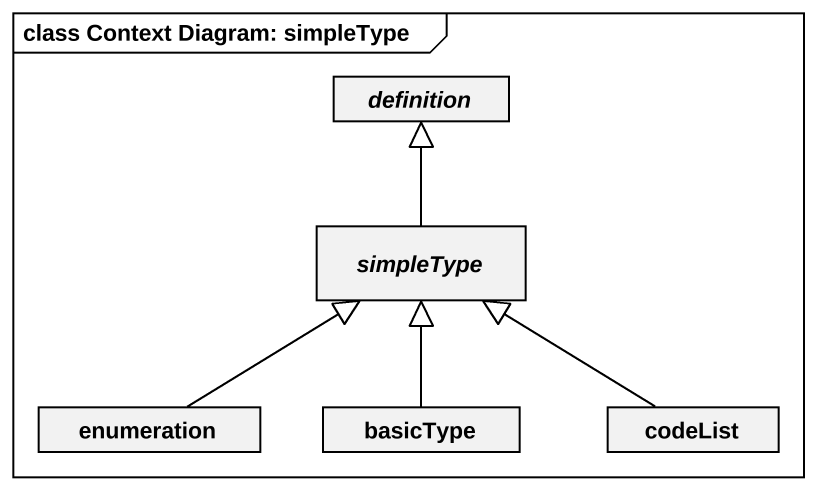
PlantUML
@startuml
mainframe class Context Diagram: simpleType
hide circle
hide empty members
abstract class definition
abstract class simpleType
class enumeration
class basicType
class codeList
simpleType -up-|> definition
enumeration -up-|> simpleType
basicType -up-|> simpleType
codeList -up-|> simpleType
@enduml
